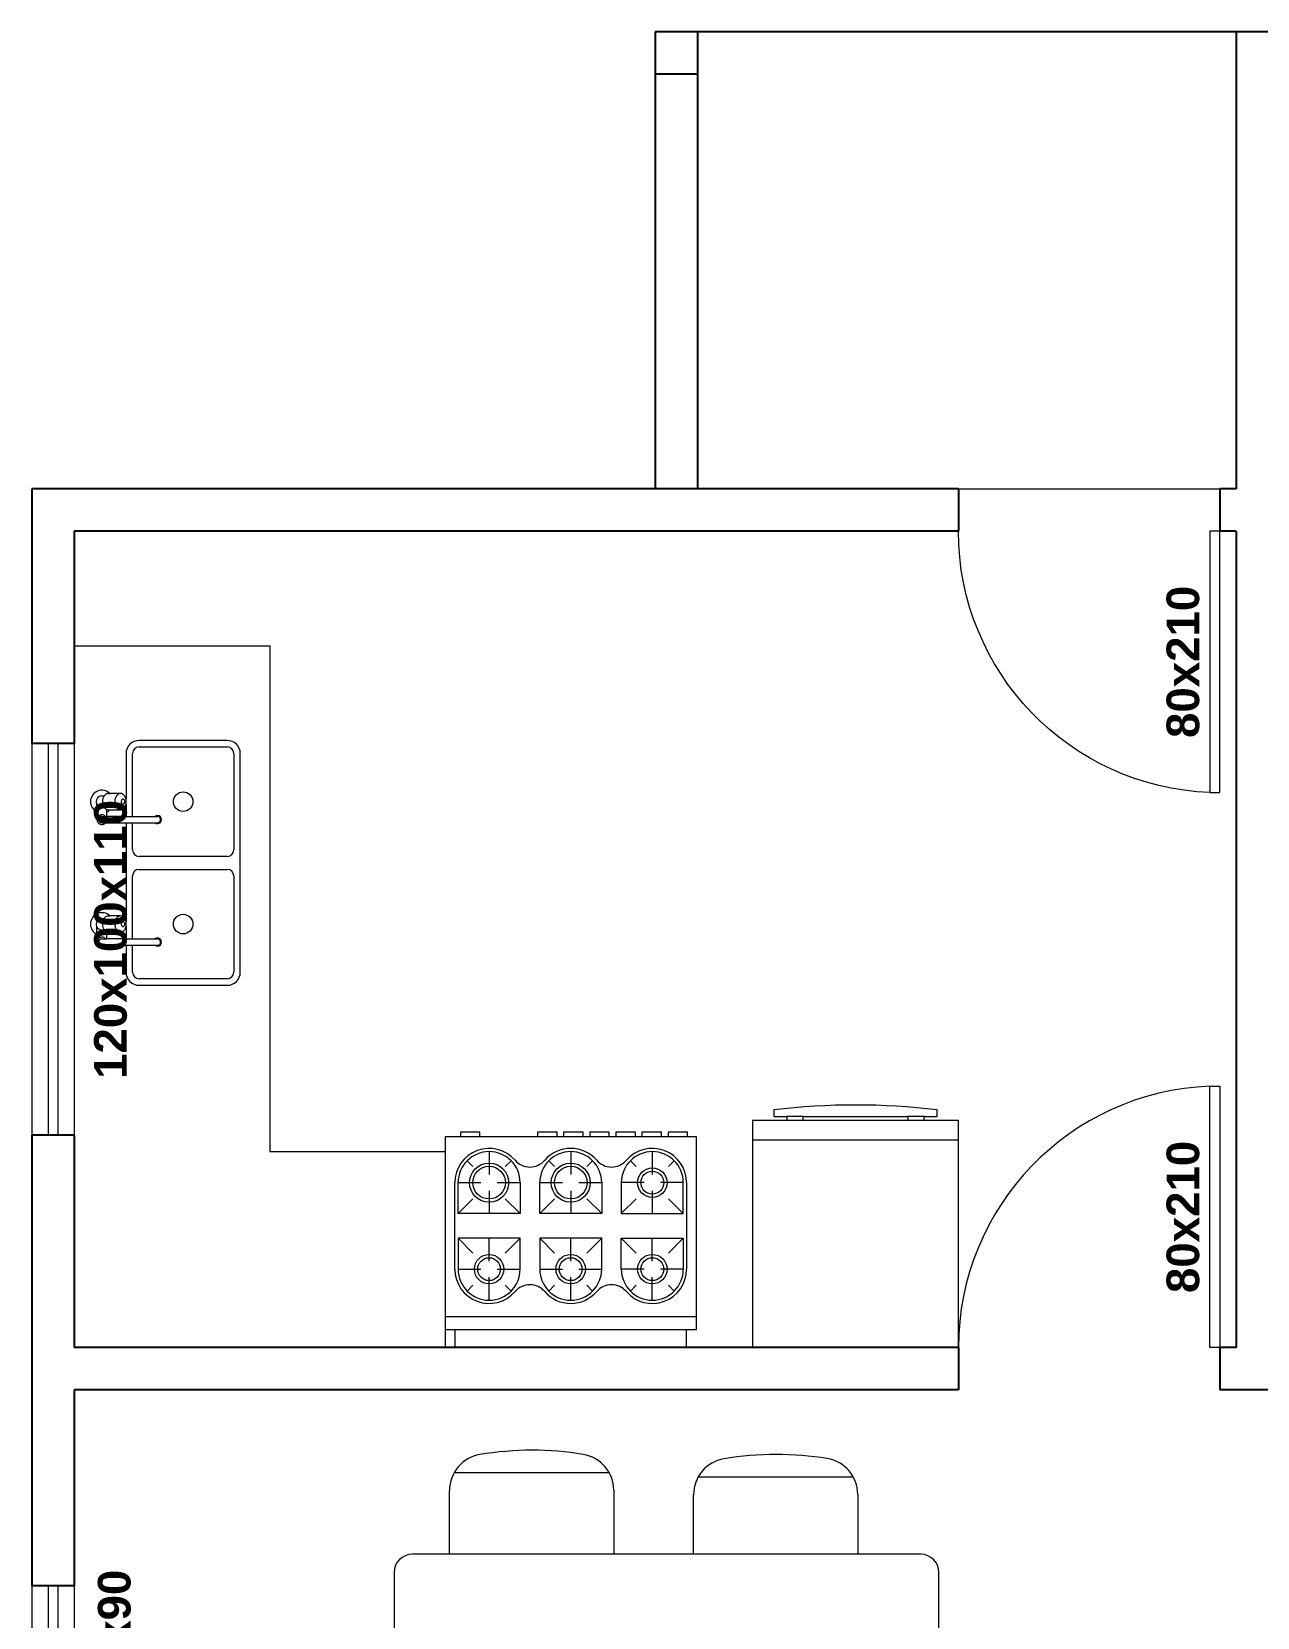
# Model space of a CAD drawing. Header units: centimetres. Extents: x -13202 to -12452, y 4339 to 5301.
# Drawn here: x -13201.8 to -12826.3, y 4815.8 to 5301.4 of the extents above; entities that cross this region are included whole.
import ezdxf

# ---------------------------------------------------------------- set-up
doc = ezdxf.new("R2010")
doc.units = ezdxf.units.CM
for name, color, linetype, lineweight in [('Cotas', 7, 'Continuous', 9), ('Janelas', 3, 'Continuous', 15), ('Mobília', 244, 'Continuous', 15), ('Paredes', 154, 'Continuous', 25), ('Piso', 253, 'Continuous', 9), ('Portas', 30, 'Continuous', 15)]:
    doc.layers.add(name, color=color, linetype=linetype, lineweight=lineweight)
doc.styles.add('texto', font='')
doc.styles.get('texto').set_extended_font_data('Arial', bold=True)
doc.dimstyles.new('Portas e Janelas', dxfattribs={"dimscale": 0, "dimtxt": 2, "dimasz": 2.5, "dimexe": 1.25, "dimexo": 2, "dimtad": 1, "dimtxsty": 'texto', "dimblk": 'OBLIQUE', "dimcen": 2.5, "dimse1": 1, "dimse2": 1, "dimsd1": 1, "dimsd2": 1, "dimclrt": 102, "dimadec": 0, "dimazin": 0, "dimtfac": 1, "dimtmove": 0, "dimatfit": 3, "dimfxl": 1, "dimarcsym": 0})

# ---------------------------------------------------------------- blocks, each defined once
blk = doc.blocks.new('*D3')
at = {"layer": 'Defpoints', "color": 0, "transparency": 16777216}
for p in [(-12840.83, 5148.41), (-12840.83, 5068.41), (-12840.83, 5068.41)]:
    blk.add_point(p, dxfattribs=at)
at = {"layer": 'Cotas', "color": 102, "transparency": 16777216, "insert": (-12849.06, 5108.41), "char_height": 10, "attachment_point": 5, "rotation": 90, "style": 'texto'}
blk.add_mtext('80x210', dxfattribs=at)
blk = doc.blocks.new('_Oblique')
at = {"color": 0, "linetype": 'ByBlock', "lineweight": -2}
blk.add_line((-0.5, -0.5), (0.5, 0.5), dxfattribs=at)
blk = doc.blocks.new('*D8')
at = {"layer": 'Defpoints', "color": 0, "transparency": 16777216}
for p in [(-12840.83, 4978.41), (-12840.83, 4978.41), (-12840.83, 4898.41)]:
    blk.add_point(p, dxfattribs=at)
at = {"layer": 'Cotas', "color": 102, "transparency": 16777216, "insert": (-12849.06, 4938.41), "char_height": 10, "attachment_point": 5, "rotation": 90, "style": 'texto'}
blk.add_mtext('80x210', dxfattribs=at)
blk = doc.blocks.new('*D14')
at = {"layer": 'Defpoints', "color": 0, "transparency": 16777216}
for p in [(-13188.83, 4825.41), (-13168.24, 4825.41), (-13188.83, 4765.41)]:
    blk.add_point(p, dxfattribs=at)
at = {"layer": 'Cotas', "color": 102, "transparency": 16777216, "insert": (-13176.47, 4795.41), "char_height": 10, "attachment_point": 5, "rotation": 90, "style": 'texto'}
blk.add_mtext('60x120x90', dxfattribs=at)
blk = doc.blocks.new('*D15')
at = {"layer": 'Defpoints', "color": 0, "transparency": 16777216}
for p in [(-13188.83, 5083.41), (-13169.4, 5083.41), (-13188.83, 4963.41)]:
    blk.add_point(p, dxfattribs=at)
at = {"layer": 'Cotas', "color": 102, "transparency": 16777216, "insert": (-13177.63, 5023.41), "char_height": 10, "attachment_point": 5, "rotation": 90, "style": 'texto'}
blk.add_mtext('120x100x110', dxfattribs=at)
blk = doc.blocks.new('janela60')
for p, q in [((0, 60), (0, 0)), ((5, 60), (5, 0)), ((8, 60), (8, 0)), ((13, 60), (13, 0))]:
    blk.add_line(p, q)
blk = doc.blocks.new('janela120')
for p, q in [((-13, 120), (-13, 0)), ((-8, 120), (-8, 0)), ((-5, 120), (-5, 0)), ((0, 120), (0, 0))]:
    blk.add_line(p, q)
blk = doc.blocks.new('porta80')
blk.add_lwpolyline([(0, 0), (-3, 0), (-3, 80), (0, 80)], close=True)
blk.add_arc((0, 0), 80.06, 92.1476, 180)
blk = doc.blocks.new('pia cozinha')
for p, q in [((0, 214.9), (60, 214.9)), ((0, 214.9), (0, 0)), ((60, 214.9), (60, 60)), ((46.91, 185.94), (19.91, 185.94)), ((15.91, 181.94), (15.91, 167.93)), ((17.91, 162.69), (17.91, 181.94)), ((19.91, 183.94), (46.91, 183.94)), ((48.91, 181.94), (48.91, 152.44)), ((50.91, 114.94), (50.91, 181.94)), ((7, 164.03), (7, 166.04)), ((8.5, 168.94), (9.2, 168.94)), ((8.5, 165.44), (9.2, 165.44)), ((10.46, 169.69), (10.95, 169.69)), ((14.22, 169.69), (10.95, 169.69)), ((15.91, 166.44), (15.91, 162.69)), ((7, 164.03), (7, 161.69)), ((8.5, 162.69), (10, 162.69)), ((8.5, 160.69), (9.62, 160.69)), ((9.62, 160.69), (15.91, 160.69)), ((10, 164.03), (10, 164.78)), ((10, 162.69), (10, 164.03)), ((15.91, 162.69), (10, 162.69)), ((10.46, 164.69), (10.95, 164.69)), ((10.95, 164.69), (14.22, 164.69)), ((15.91, 162.69), (25.5, 162.69)), ((15.91, 160.69), (25.5, 160.69)), ((15.91, 160.69), (15.91, 130.43)), ((17.91, 152.44), (17.91, 160.69)), ((46.91, 150.44), (19.91, 150.44)), ((19.91, 146.44), (46.91, 146.44)), ((17.91, 125.19), (17.91, 144.44)), ((48.91, 144.44), (48.91, 114.94)), ((8.5, 131.44), (9.2, 131.44)), ((10.46, 132.19), (10.95, 132.19)), ((14.22, 132.19), (10.95, 132.19)), ((7, 126.53), (7, 128.54)), ((7, 126.53), (7, 124.19)), ((8.5, 127.94), (9.2, 127.94)), ((10, 126.53), (10, 127.28)), ((10, 125.19), (10, 126.53)), ((10.46, 127.19), (10.95, 127.19)), ((10.95, 127.19), (14.22, 127.19)), ((15.91, 128.94), (15.91, 125.19)), ((8.5, 125.19), (10, 125.19)), ((8.5, 123.19), (9.62, 123.19)), ((9.62, 123.19), (15.91, 123.19)), ((15.91, 125.19), (10, 125.19)), ((15.91, 125.19), (25.5, 125.19)), ((15.91, 123.19), (25.5, 123.19)), ((15.91, 123.19), (15.91, 114.94)), ((17.91, 114.94), (17.91, 123.19)), ((46.91, 112.94), (19.91, 112.94)), ((19.91, 110.94), (46.91, 110.94)), ((60, 60), (113.64, 60)), ((113.64, 60), (113.64, 0)), ((0, 0), (113.64, 0))]:
    blk.add_line(p, q)
for centre in [(33.41, 167.19), (33.41, 129.69)]:
    blk.add_circle(centre, 3)
for centre, radius, start, end in [((19.91, 181.94), 4, 90, 180), ((46.91, 181.94), 4, 0, 90), ((19.91, 181.94), 2, 90, 180), ((46.91, 181.94), 2, 0, 90), ((8.5, 167.19), 3.5, 45.5847, 244.6231), ((8.5, 167.19), 1.75, 90, 204.62), ((6, 166.04), 1, 360, 24.62), ((8.5, 167.19), 1.75, 211.0027, 270), ((12.22, 167.19), 3.52, 163.6751, 180), ((12.22, 167.19), 3.52, 180, 196.3249), ((11.35, 167.44), 2.62, 144.7356, 163.6751), ((11.35, 166.94), 2.62, 196.3249, 215.2644), ((10.81, 167.83), 1.95, 120.3612, 144.7356), ((10.81, 166.55), 1.95, 215.2644, 239.6388), ((10.46, 168.42), 1.27, 90, 120.3612), ((15.98, 167.19), 3.52, 163.6751, 180), ((15.98, 167.19), 3.52, 180, 196.3249), ((15.11, 167.44), 2.62, 144.7356, 163.6751), ((15.11, 166.94), 2.62, 196.3249, 215.2644), ((14.57, 167.83), 1.95, 120.3612, 144.7356), ((14.57, 166.55), 1.95, 215.2644, 239.6388), ((14.22, 168.42), 1.27, 90, 120.3612), ((14.22, 168.42), 1.27, 59.6388, 90), ((15.5, 167.19), 1.06, 163.6751, 180), ((15.5, 167.19), 1.06, 180, 196.3249), ((15.24, 167.27), 0.787, 144.7356, 163.6751), ((15.24, 167.11), 0.787, 196.3249, 215.2644), ((15.08, 167.38), 0.586, 120.3612, 144.7356), ((15.08, 167), 0.586, 215.2644, 239.6388), ((14.97, 167.56), 0.381, 90, 120.3612), ((14.97, 166.82), 0.381, 239.6388, 270), ((13.88, 167.83), 1.95, 35.2644, 59.6388), ((13.88, 166.55), 1.95, 300.3612, 324.7356), ((14.97, 167.56), 0.381, 59.6388, 90), ((14.97, 166.82), 0.381, 270, 300.3612), ((14.87, 167.38), 0.586, 35.2644, 59.6388), ((14.87, 167), 0.586, 300.3612, 324.7356), ((14.7, 167.27), 0.787, 16.3249, 35.2644), ((14.7, 167.11), 0.787, 324.7356, 343.6751), ((14.45, 167.19), 1.06, 360, 16.3249), ((14.45, 167.19), 1.06, 343.6751, 0), ((13.33, 167.44), 2.62, 16.3249, 35.2644), ((13.33, 166.94), 2.62, 324.7356, 343.6751), ((12.47, 167.19), 3.52, 12.2054, 16.3249), ((12.47, 167.19), 3.52, 343.6751, 347.7946), ((12.47, 167.19), 3.52, 0, 12.2054), ((12.47, 167.19), 3.52, 347.7946, 360), ((8.5, 161.69), 1.5, 41.8103, 180), ((8.5, 161.69), 1.5, 180, 318.1897), ((8.5, 161.69), 1, 90.0002, 270.0002), ((10.46, 165.96), 1.27, 239.6388, 270), ((8.5, 167.19), 3.5, 295.3769, 314.4153), ((14.22, 165.96), 1.27, 239.6388, 270), ((14.22, 165.96), 1.27, 270, 300.3612), ((25.5, 161.69), 1.25, 233.1301, 126.8699), ((25.5, 161.69), 1, 270.0001, 90.0001), ((19.91, 152.44), 2, 180, 270), ((46.91, 152.44), 2, 270, 0), ((19.91, 144.44), 2, 90, 180), ((46.91, 144.44), 2, 0, 90), ((8.5, 129.69), 3.5, 45.5847, 244.6231), ((8.5, 129.69), 1.75, 90, 204.62), ((11.35, 129.94), 2.62, 144.7356, 163.6751), ((10.81, 130.33), 1.95, 120.3612, 144.7356), ((10.46, 130.92), 1.27, 90, 120.3612), ((15.11, 129.94), 2.62, 144.7356, 163.6751), ((14.57, 130.33), 1.95, 120.3612, 144.7356), ((14.22, 130.92), 1.27, 90, 120.3612), ((14.22, 130.92), 1.27, 59.6388, 90), ((13.88, 130.33), 1.95, 35.2644, 59.6388), ((13.33, 129.94), 2.62, 16.3249, 35.2644), ((6, 128.54), 1, 360, 24.62), ((8.5, 129.69), 1.75, 211.0027, 270), ((12.22, 129.69), 3.52, 163.6751, 180), ((12.22, 129.69), 3.52, 180, 196.3249), ((11.35, 129.44), 2.62, 196.3249, 215.2644), ((10.81, 129.05), 1.95, 215.2644, 239.6388), ((10.46, 128.46), 1.27, 239.6388, 270), ((8.5, 129.69), 3.5, 295.3769, 314.4153), ((15.98, 129.69), 3.52, 163.6751, 180), ((15.98, 129.69), 3.52, 180, 196.3249), ((15.11, 129.44), 2.62, 196.3249, 215.2644), ((14.57, 129.05), 1.95, 215.2644, 239.6388), ((14.22, 128.46), 1.27, 239.6388, 270), ((14.22, 128.46), 1.27, 270, 300.3612), ((15.5, 129.69), 1.06, 163.6751, 180), ((15.5, 129.69), 1.06, 180, 196.3249), ((15.24, 129.77), 0.787, 144.7356, 163.6751), ((15.24, 129.61), 0.787, 196.3249, 215.2644), ((15.08, 129.88), 0.586, 120.3612, 144.7356), ((15.08, 129.5), 0.586, 215.2644, 239.6388), ((14.97, 130.06), 0.381, 90, 120.3612), ((14.97, 129.32), 0.381, 239.6388, 270), ((13.88, 129.05), 1.95, 300.3612, 324.7356), ((14.97, 130.06), 0.381, 59.6388, 90), ((14.97, 129.32), 0.381, 270, 300.3612), ((14.87, 129.88), 0.586, 35.2644, 59.6388), ((14.87, 129.5), 0.586, 300.3612, 324.7356), ((14.7, 129.77), 0.787, 16.3249, 35.2644), ((14.7, 129.61), 0.787, 324.7356, 343.6751), ((14.45, 129.69), 1.06, 0, 16.3249), ((14.45, 129.69), 1.06, 343.6751, 0), ((13.33, 129.44), 2.62, 324.7356, 343.6751), ((12.47, 129.69), 3.52, 12.2054, 16.3249), ((12.47, 129.69), 3.52, 343.6751, 347.7946), ((12.47, 129.69), 3.52, 0, 12.2054), ((12.47, 129.69), 3.52, 347.7946, 360), ((8.5, 124.19), 1.5, 41.8103, 180), ((8.5, 124.19), 1.5, 180, 318.1897), ((8.5, 124.19), 1, 90.0002, 270.0002), ((25.5, 124.19), 1.25, 233.1301, 126.8699), ((25.5, 124.19), 1, 270.0001, 90.0001), ((19.91, 114.94), 4, 180, 270), ((19.91, 114.94), 2, 180, 270), ((46.91, 114.94), 2, 270, 0), ((46.91, 114.94), 4, 270, 0)]:
    blk.add_arc(centre, radius, start, end)
blk = doc.blocks.new('fogão 6 bocas')
for p, q in [((-33.81, 64.5), (-38.5, 64.5)), ((-38.5, 64.5), (-38.5, 5.5)), ((-27.82, 66), (-33.81, 66)), ((-33.81, 66), (-33.81, 64.5)), ((-27.82, 64.5), (-33.81, 64.5)), ((-27.82, 64.5), (-27.82, 66)), ((-10.19, 64.5), (-27.82, 64.5)), ((-4.19, 66), (-10.19, 66)), ((-10.19, 66), (-10.19, 64.5)), ((-4.19, 64.5), (-10.19, 64.5)), ((-4.19, 64.5), (-4.19, 66)), ((-2.19, 64.5), (-4.19, 64.5)), ((3.81, 66), (-2.19, 66)), ((-2.19, 66), (-2.19, 64.5)), ((3.81, 64.5), (-2.19, 64.5)), ((3.81, 64.5), (3.81, 66)), ((5.81, 64.5), (3.81, 64.5)), ((11.81, 66), (5.81, 66)), ((5.81, 66), (5.81, 64.5)), ((11.81, 64.5), (5.81, 64.5)), ((11.81, 64.5), (11.81, 66)), ((13.81, 64.5), (11.81, 64.5)), ((19.81, 66), (13.81, 66)), ((13.81, 66), (13.81, 64.5)), ((19.81, 64.5), (13.81, 64.5)), ((19.81, 64.5), (19.81, 66)), ((21.81, 64.5), (19.81, 64.5)), ((27.81, 66), (21.81, 66)), ((21.81, 66), (21.81, 64.5)), ((27.81, 64.5), (21.81, 64.5)), ((27.81, 64.5), (27.81, 66)), ((29.81, 64.5), (27.81, 64.5)), ((35.81, 66), (29.81, 66)), ((29.81, 66), (29.81, 64.5)), ((35.81, 64.5), (29.81, 64.5)), ((35.81, 64.5), (35.81, 66)), ((38.5, 64.5), (35.81, 64.5)), ((38.5, 5.5), (38.5, 64.5)), ((-25, 60), (-25, 53)), ((0, 60), (0, 53)), ((25, 60), (25, 53)), ((-29.95, 55.45), (-31.72, 57.22)), ((-20.05, 55.45), (-18.28, 57.22)), ((-4.95, 55.45), (-6.72, 57.22)), ((4.95, 55.45), (6.72, 57.22)), ((20.05, 55.45), (18.28, 57.22)), ((29.95, 55.45), (31.72, 57.22)), ((-35.5, 24), (-35.5, 50.5)), ((-34.5, 41), (-34.5, 50.5)), ((-34.5, 50.5), (-27.5, 50.5)), ((-22.5, 50.5), (-15.5, 50.5)), ((-15.5, 50.5), (-15.5, 41)), ((-9.5, 41), (-9.5, 50.5)), ((-9.5, 50.5), (-2.5, 50.5)), ((2.5, 50.5), (9.5, 50.5)), ((9.5, 50.5), (9.5, 41)), ((22.5, 50.5), (15.5, 50.5)), ((15.5, 50.5), (15.5, 41)), ((34.5, 50.5), (27.5, 50.5)), ((34.5, 41), (34.5, 50.5)), ((35.5, 50.5), (35.5, 24)), ((-29.95, 45.55), (-34.5, 41)), ((-25, 48), (-25, 41)), ((-20.05, 45.55), (-15.5, 41)), ((-4.95, 45.55), (-9.5, 41)), ((0, 48), (0, 41)), ((4.95, 45.55), (9.5, 41)), ((20.05, 45.55), (15.5, 41)), ((25, 48), (25, 41)), ((29.95, 45.55), (34.5, 41)), ((-15.5, 41), (-34.5, 41)), ((9.5, 41), (-9.5, 41)), ((15.5, 41), (34.5, 41)), ((-29.95, 28.95), (-34.5, 33.5)), ((-15.5, 33.5), (-34.5, 33.5)), ((-34.5, 33.5), (-34.5, 24)), ((-25, 26.5), (-25, 33.5)), ((-20.05, 28.95), (-15.5, 33.5)), ((-15.5, 24), (-15.5, 33.5)), ((9.5, 33.5), (-9.5, 33.5)), ((-9.5, 33.5), (-9.5, 24)), ((-4.95, 28.95), (-9.5, 33.5)), ((0, 26.5), (0, 33.5)), ((4.95, 28.95), (9.5, 33.5)), ((9.5, 24), (9.5, 33.5)), ((15.5, 24), (15.5, 33.5)), ((15.5, 33.5), (34.5, 33.5)), ((20.05, 28.95), (15.5, 33.5)), ((25, 26.5), (25, 33.5)), ((29.95, 28.95), (34.5, 33.5)), ((34.5, 33.5), (34.5, 24)), ((-34.5, 24), (-27.5, 24)), ((-25, 14.5), (-25, 21.5)), ((-22.5, 24), (-15.5, 24)), ((-9.5, 24), (-2.5, 24)), ((0, 14.5), (0, 21.5)), ((2.5, 24), (9.5, 24)), ((22.5, 24), (15.5, 24)), ((25, 14.5), (25, 21.5)), ((34.5, 24), (27.5, 24)), ((-29.95, 19.05), (-31.72, 17.28)), ((-20.05, 19.05), (-18.28, 17.28)), ((-4.95, 19.05), (-6.72, 17.28)), ((4.95, 19.05), (6.72, 17.28)), ((20.05, 19.05), (18.28, 17.28)), ((29.95, 19.05), (31.72, 17.28)), ((-38.5, 9.5), (38.5, 9.5)), ((-38.5, 5.5), (-35.5, 5.5)), ((-35.5, 5.5), (35.5, 5.5)), ((-35.5, 5.5), (-35.5, 0)), ((35.5, 0), (35.5, 5.5)), ((35.5, 5.5), (38.5, 5.5)), ((-35.5, 0), (35.5, 0))]:
    blk.add_line(p, q)
for centre, radius in [((-25, 50.5), 6), ((-25, 50.5), 5), ((0, 50.5), 6), ((0, 50.5), 5), ((25, 50.5), 4.5), ((25, 50.5), 3.5), ((-25, 24), 4.5), ((-25, 24), 3.5), ((0, 24), 4.5), ((0, 24), 3.5), ((25, 24), 4.5), ((25, 24), 3.5)]:
    blk.add_circle(centre, radius)
for centre, radius, start, end in [((-25, 50.5), 10.5, 40.7491, 180), ((-25, 50.5), 9.5, 0, 180), ((0, 50.5), 9.5, 0, 180), ((0, 50.5), 10.5, 40.7491, 139.2509), ((25, 50.5), 9.5, 0, 180), ((25, 50.5), 10.5, 0, 139.2509), ((-12.5, 61.27), 6, 220.7491, 319.2509), ((12.5, 61.27), 6, 220.7491, 319.2509), ((-25, 24), 10.5, 180, 319.2509), ((-25, 24), 9.5, 180, 0), ((0, 24), 9.5, 180, 0), ((25, 24), 9.5, 180, 0), ((25, 24), 10.5, 220.7491, 0), ((-12.5, 13.23), 6, 40.7491, 139.2509), ((0, 24), 10.5, 220.7491, 319.2509), ((12.5, 13.23), 6, 40.7491, 139.2509)]:
    blk.add_arc(centre, radius, start, end)
blk = doc.blocks.new('geladeira')
for p, q in [((-21, 69.5), (-31.55, 69.5)), ((-31.55, 69.5), (-31.55, 0)), ((-25, 72.78), (-25, 70.78)), ((-25, 70.78), (-21, 70.78)), ((-16, 70.78), (-21, 70.78)), ((-21, 70.78), (-21, 69.5)), ((-16, 69.5), (-21, 69.5)), ((-16, 69.5), (-16, 70.78)), ((-16, 70.78), (16, 70.78)), ((16, 69.5), (-16, 69.5)), ((21, 70.78), (16, 70.78)), ((16, 70.78), (16, 69.5)), ((21, 69.5), (16, 69.5)), ((21, 69.5), (21, 70.78)), ((21, 70.78), (25, 70.78)), ((31.55, 69.5), (21, 69.5)), ((25, 70.78), (25, 72.78)), ((31.55, 0), (31.55, 69.5)), ((31.55, 63.5), (-31.55, 63.5)), ((-31.55, 0), (31.55, 0))]:
    blk.add_line(p, q)
blk.add_arc((0, -134.84), 209.12, 83.134, 96.866)
blk = doc.blocks.new('mesa')
for p, q in [((-23.34, 108.02), (23.59, 108.02)), ((-24.99, 102.2), (-24.99, 83.44)), ((25.23, 83.44), (25.23, 102.2)), ((45.03, 83.44), (-45.03, 83.44)), ((-50.59, 77.88), (-50.59, -77.88)), ((50.59, -77.88), (50.59, 77.88)), ((107.87, 72.95), (107.87, 71.63)), ((-68.9, 58.58), (-50.59, 58.58)), ((69.15, 58.58), (50.59, 58.58)), ((-74.24, 57.22), (-74.24, 9.69)), ((74.48, 57.22), (74.48, 9.69)), ((-50.59, 8.28), (-68.83, 8.28)), ((50.59, 8.28), (69.08, 8.28)), ((69.15, -14.25), (50.59, -14.25)), ((-75.54, -17.56), (-75.54, -65.1)), ((-70.2, -16.2), (-50.59, -16.2)), ((74.48, -15.61), (74.48, -63.15)), ((-50.59, -66.5), (-70.13, -66.5)), ((50.59, -64.55), (69.08, -64.55)), ((-45.03, -83.44), (45.03, -83.44)), ((-24.54, -83.44), (-24.54, -101.76)), ((25.68, -101.76), (25.68, -83.44)), ((-23.15, -107.13), (24.3, -107.13))]:
    blk.add_line(p, q)
for centre, radius, start, end in [((-13.87, 102.2), 11.12, 99.3723, 180), ((0.12, 17.45), 97.02, 90, 99.3723), ((0.12, 17.45), 97.02, 80.6277, 90), ((14.11, 102.2), 11.12, 0, 80.6277), ((-45.03, 77.88), 5.56, 90, 180), ((45.03, 77.88), 5.56, 0, 90), ((-68.9, 47.46), 11.12, 90, 170.6936), ((69.15, 47.46), 11.12, 9.3064, 90), ((14.88, 33.73), 96.02, 170.6936, 180.0902), ((-14.63, 33.73), 96.02, 359.9098, 9.3064), ((17.2, 33.74), 98.34, 180.0902, 189.4567), ((-16.96, 33.74), 98.34, 350.5433, 359.9098), ((-68.83, 19.41), 11.12, 189.4567, 270), ((69.08, 19.41), 11.12, 270, 350.5433), ((69.15, -25.37), 11.12, 9.3064, 90), ((-70.2, -27.32), 11.12, 90, 170.6936), ((-14.63, -39.1), 96.02, 359.9098, 9.3064), ((13.58, -41.05), 96.02, 170.6936, 180.0902), ((15.9, -41.05), 98.34, 180.0902, 189.4567), ((-16.96, -39.1), 98.34, 350.5433, 359.9098), ((-70.13, -55.38), 11.12, 189.4567, 270), ((69.08, -53.43), 11.12, 270, 350.5433), ((-45.03, -77.88), 5.56, 180, 270), ((45.03, -77.88), 5.56, 270, 0), ((-13.42, -101.76), 11.12, 180, 260.6277), ((14.56, -101.76), 11.12, 279.3723, 0), ((0.57, -17.01), 97.02, 260.6277, 270), ((0.57, -17.01), 97.02, 270, 279.3723)]:
    blk.add_arc(centre, radius, start, end)

msp = doc.modelspace()

# ---------------------------------------------------------------- linework, layer by layer
at = {"layer": 'Paredes'}
for p, q in [((-12451.828, 5301.412), (-13010.828, 5301.412)), ((-13010.828, 5301.412), (-13010.828, 5161.412)), ((-12997.828, 5301.412), (-12997.828, 5161.412)), ((-12832.828, 5301.412), (-12832.828, 5161.412)), ((-12997.828, 5288.412), (-13010.828, 5288.412)), ((-13201.828, 5161.412), (-13201.828, 5083.412)), ((-12917.828, 5161.412), (-13201.828, 5161.412)), ((-12917.828, 5161.412), (-12917.828, 5148.412)), ((-12832.828, 5161.412), (-12837.828, 5161.412)), ((-12837.828, 5161.412), (-12837.828, 5148.412)), ((-13188.828, 5148.412), (-13188.828, 5083.412)), ((-12917.828, 5148.412), (-13188.828, 5148.412)), ((-12832.828, 5148.412), (-12837.828, 5148.412)), ((-12832.828, 5148.412), (-12832.828, 4898.412)), ((-13188.828, 5083.412), (-13201.828, 5083.412)), ((-13188.828, 4963.412), (-13201.828, 4963.412)), ((-13201.828, 4963.412), (-13201.828, 4825.412)), ((-13188.828, 4963.412), (-13188.828, 4898.412)), ((-12917.828, 4898.412), (-13188.828, 4898.412)), ((-12917.828, 4898.412), (-12917.828, 4885.412)), ((-12832.828, 4898.412), (-12837.828, 4898.412)), ((-12837.828, 4898.412), (-12837.828, 4885.412)), ((-13188.828, 4885.412), (-13188.828, 4825.412)), ((-12917.828, 4885.412), (-13188.828, 4885.412)), ((-12819.828, 4885.412), (-12837.828, 4885.412)), ((-13188.828, 4825.412), (-13201.828, 4825.412))]:
    msp.add_line(p, q, dxfattribs=at)
at = {"layer": 'Piso'}
msp.add_line((-12917.828, 5161.412), (-12837.828, 5161.412), dxfattribs=at)

# ---------------------------------------------------------------- block references
at = {"layer": 'Janelas'}
for name, p in [('janela120', (-13188.828, 4963.412)), ('janela60', (-13201.828, 4765.412))]:
    msp.add_blockref(name, p, dxfattribs=at)
at = {"layer": 'Mobília'}
for name, p in [('pia cozinha', (-13188.828, 4898.412)), ('geladeira', (-12949.434, 4898.412)), ('fogão 6 bocas', (-13036.684, 4898.412))]:
    msp.add_blockref(name, p, dxfattribs=at)
at = {"layer": 'Mobília', "rotation": 270}
msp.add_blockref('mesa', (-13007.323, 4784.511), dxfattribs=at)
at = {"layer": 'Portas', "xscale": -1, "rotation": 180}
msp.add_blockref('porta80', (-12837.828, 5148.412), dxfattribs=at)
at = {"layer": 'Portas'}
msp.add_blockref('porta80', (-12837.828, 4898.412), dxfattribs=at)

# ---------------------------------------------------------------- dimensions: what is measured, and where the dimension line sits
at = {"layer": 'Cotas'}
for base, p1, p2, text, picture, middle in [((-12840.828, 5068.412), (-12840.828, 5148.412), (-12840.828, 5068.412), '<>x210', '*D3', (-12849.062, 5108.412)), ((-13169.395, 5083.412), (-13188.828, 4963.412), (-13188.828, 5083.412), '<>x100x110', '*D15', (-13177.626, 5023.412)), ((-12840.828, 4978.412), (-12840.828, 4898.412), (-12840.828, 4978.412), '<>x210', '*D8', (-12849.062, 4938.412))]:
    dim = msp.add_linear_dim(base=base, p1=p1, p2=p2, angle=90, text=text, dimstyle='Portas e Janelas', override={"dimscale": 5}, dxfattribs=at)
    dim.commit()
    dim.dimension.update_dxf_attribs({"geometry": picture, "text_midpoint": middle})
dim = msp.add_linear_dim(base=(-13168.236, 4825.412), p1=(-13188.828, 4765.412), p2=(-13188.828, 4825.412), angle=90, text='<>x120x90', dimstyle='Portas e Janelas', override={"dimscale": 5}, dxfattribs=at)
dim.commit()
dim.dimension.update_dxf_attribs({"geometry": '*D14', "text_midpoint": (-13168.236, 4795.412), "dimtype": 160})

doc.saveas('drawing.dxf')
